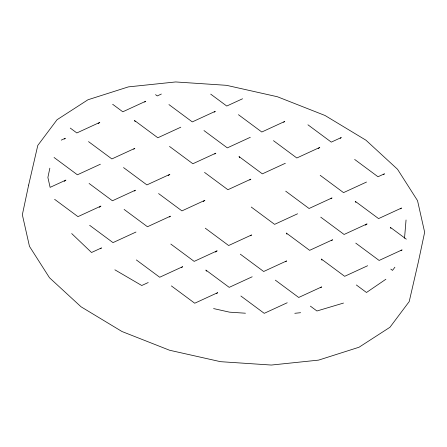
<?xml version="1.0" encoding="UTF-8"?>
<svg xmlns="http://www.w3.org/2000/svg" width="447" height="447" viewBox="0 0 447 447"><rect width="100%" height="100%" fill="white"/><g stroke="black" fill="none" stroke-linecap="round" stroke-linejoin="round"><path stroke-width="0.67" d="M404.535 238.212L406.044 219.985M49.852 168.178L47.885 177.465L50.114 187.36L65.916 180.085L64.29 181.37M394.897 267.217L392.527 270.379L390.807 269.1M383.498 174.704L384.459 173.788L378 176.755L354.65 159.439M340.223 138.397L341.268 137.531L331.294 142.124L307.938 124.802M64.334 139.045L65.351 138.24L61.256 140.129M98.195 123.657L99.821 122.377L76.839 132.955L70.28 128.088M144.694 102.072L145.778 101.218L122.796 111.795L112.655 104.28M133.765 149.203L134.849 148.354L111.873 158.931L88.517 141.615M214.191 112.18L215.275 111.325L192.294 121.908L168.944 104.587M99.318 207.347L100.944 206.061L77.968 216.639L54.612 199.323M134.329 191.048L135.413 190.193L112.432 200.776L89.082 183.454M168.256 175.61L169.882 174.33L146.901 184.907L123.545 167.586M214.756 154.025L215.84 153.17L192.858 163.747L169.502 146.432M100.424 248.761L101.508 247.906L91.529 252.499L71.699 233.557M283.689 122.288L284.773 121.433L261.797 132.016L238.441 114.695M169.357 217.024L170.441 216.169L147.465 226.746L124.11 209.431M203.284 201.586L204.91 200.301L181.935 210.883L158.579 193.562M249.784 180.001L250.868 179.146L227.892 189.724L204.536 172.408M318.18 148.695L319.806 147.409L296.825 157.992L273.469 140.671M181.599 267.529L182.683 266.675L159.702 277.252L136.352 259.936M215.527 252.086L217.153 250.806L194.171 261.383L170.821 244.068M250.532 235.792L251.622 234.938L228.64 245.515L205.285 228.199M330.959 198.77L332.043 197.915L309.067 208.492L285.711 191.176M216.627 293.5L217.717 292.651L194.736 303.228L171.38 285.912M285.566 261.769L286.65 260.914L263.674 271.491L240.318 254.175M331.523 240.609L332.607 239.76L309.631 250.337L286.276 233.016L286.957 234.211M365.45 225.171L367.076 223.891L344.095 234.468L320.745 217.153M400.462 208.878L401.546 208.023L378.564 218.6L355.209 201.284L355.896 202.474M320.6 287.745L321.684 286.89L298.702 297.467L275.346 280.152M401.02 250.722L402.104 249.867L379.129 260.445L355.773 243.129M385.873 279.258L366.479 292.489L356.337 284.968M161.361 94.043L157.266 95.932L155.539 94.652M100.379 164.217L77.404 174.799L54.048 157.478M180.806 127.194L157.83 137.771L134.474 120.455L135.156 121.645M242.565 98.765L226.763 106.04L210.705 94.133M250.303 137.302L227.327 147.879L203.972 130.563M135.977 232.038L112.996 242.615L89.64 225.299M285.337 163.278L262.355 173.855L239.005 156.539L239.687 157.735M148.214 282.538L141.76 285.51L114.885 269.815M297.579 213.783L274.598 224.36L251.242 207.045M366.512 182.046L343.536 192.623L320.181 175.308M252.181 276.782L229.205 287.36L205.849 270.044L206.531 271.234M287.214 302.759L264.233 313.336L240.883 296.02M367.641 265.73L344.659 276.313L321.304 258.992L321.991 260.188M343.497 303.066L316.94 310.989L310.38 306.128M294.796 313.302L300.613 312.693M245.448 313.213L229.534 312.162L213.588 308.581M406.301 239.167L390.242 227.26L390.924 228.451M28.636 185.08L22.35 214.739L29.463 246.342L49.483 277.743L81.052 306.798L122.014 331.529L169.586 350.247L220.516 361.679L271.335 365.048L318.588 360.12L359.047 347.23L389.957 327.265L409.212 301.574L418.364 261.92L424.65 232.261L417.537 200.658L397.517 169.257L365.948 140.202L324.986 115.471L277.414 96.753L226.484 85.321L175.665 81.952L128.412 86.88L87.953 99.77L57.043 119.735L37.788 145.426L28.636 185.08"/></g></svg>
